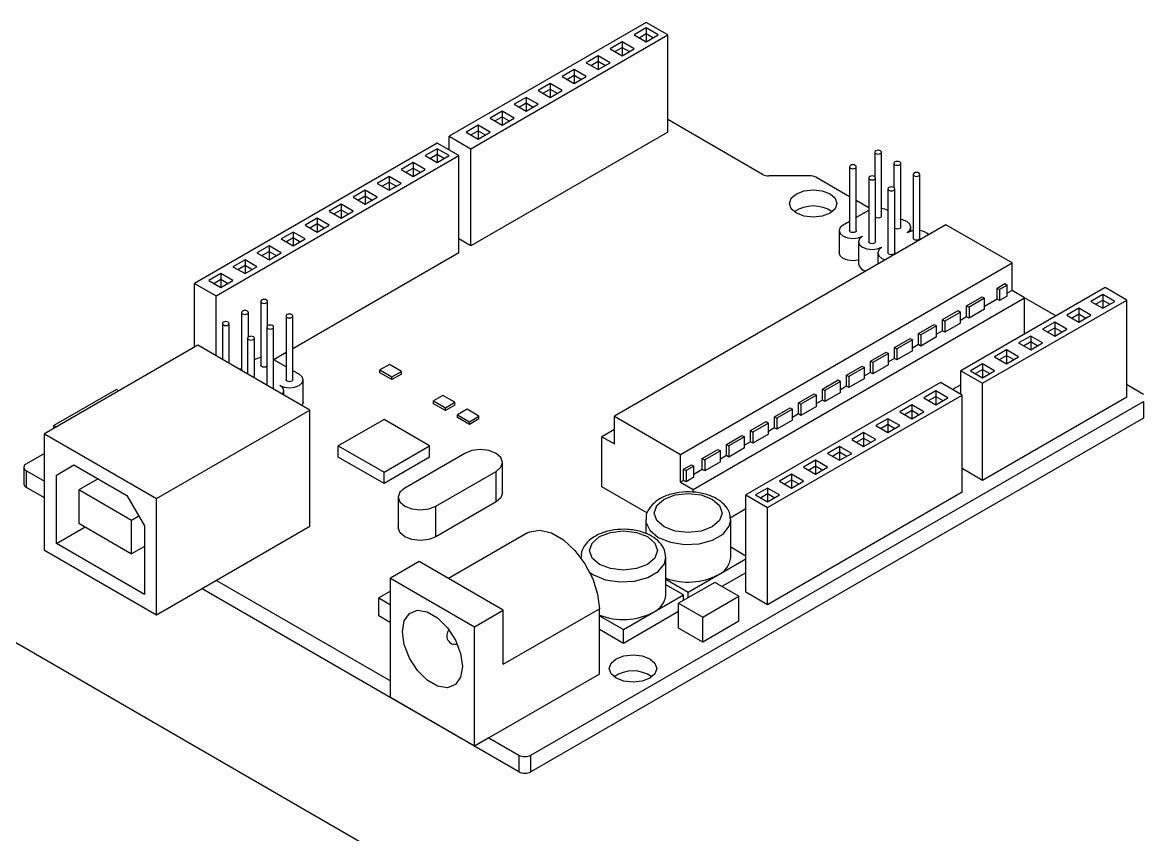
# Model space of a CAD drawing. Header units: millimetres. Extents: x 45 to 155, y 46 to 185.
# Drawn here: x 99.28 to 116.04, y 142.65 to 154.78 of the extents above; entities that cross this region are included whole.
import ezdxf

# ---------------------------------------------------------------- set-up
doc = ezdxf.new("R2010")
doc.units = ezdxf.units.MM

msp = doc.modelspace()

# ---------------------------------------------------------------- linework, layer by layer
at = {"color": 7, "linetype": 'Continuous', "lineweight": 25}
for p, q in [((108.604, 154.783), (105.659, 153.082)), ((108.928, 154.596), (108.604, 154.783)), ((105.982, 152.896), (108.928, 154.596)), ((108.604, 154.7), (108.425, 154.596)), ((108.425, 154.596), (108.604, 154.492)), ((108.497, 154.555), (108.604, 154.617)), ((108.784, 154.596), (108.604, 154.7)), ((108.604, 154.7), (108.604, 154.617)), ((108.604, 154.617), (108.712, 154.555)), ((108.604, 154.617), (108.604, 154.492)), ((108.604, 154.492), (108.784, 154.596)), ((108.928, 153.144), (108.928, 154.596)), ((108.245, 154.492), (108.066, 154.389)), ((108.066, 154.389), (108.245, 154.285)), ((108.137, 154.347), (108.245, 154.409)), ((108.425, 154.389), (108.245, 154.492)), ((108.245, 154.492), (108.245, 154.409)), ((108.245, 154.409), (108.353, 154.347)), ((108.245, 154.409), (108.245, 154.285)), ((108.245, 154.285), (108.425, 154.389)), ((107.886, 154.285), (107.706, 154.181)), ((108.066, 154.181), (107.886, 154.285)), ((107.886, 154.285), (107.886, 154.202)), ((107.527, 154.078), (107.347, 153.974)), ((107.706, 153.974), (107.527, 154.078)), ((107.527, 154.078), (107.527, 153.995)), ((107.706, 154.181), (107.886, 154.078)), ((107.778, 154.14), (107.886, 154.202)), ((107.886, 154.202), (107.994, 154.14)), ((107.886, 154.202), (107.886, 154.078)), ((107.886, 154.078), (108.066, 154.181)), ((107.347, 153.974), (107.527, 153.87)), ((107.419, 153.932), (107.527, 153.995)), ((107.527, 153.995), (107.635, 153.932)), ((107.527, 153.995), (107.527, 153.87)), ((107.527, 153.87), (107.706, 153.974)), ((107.168, 153.87), (106.988, 153.767)), ((106.988, 153.767), (107.168, 153.663)), ((107.06, 153.725), (107.168, 153.787)), ((107.347, 153.767), (107.168, 153.87)), ((107.168, 153.87), (107.168, 153.787)), ((107.168, 153.787), (107.275, 153.725)), ((107.168, 153.787), (107.168, 153.663)), ((107.168, 153.663), (107.347, 153.767)), ((106.808, 153.663), (106.629, 153.559)), ((106.629, 153.559), (106.808, 153.456)), ((106.701, 153.518), (106.808, 153.58)), ((106.988, 153.559), (106.808, 153.663)), ((106.808, 153.663), (106.808, 153.58)), ((106.808, 153.58), (106.916, 153.518)), ((106.808, 153.58), (106.808, 153.456)), ((106.808, 153.456), (106.988, 153.559)), ((106.449, 153.456), (106.27, 153.352)), ((106.341, 153.31), (106.449, 153.373)), ((106.629, 153.352), (106.449, 153.456)), ((106.449, 153.456), (106.449, 153.373)), ((106.449, 153.373), (106.557, 153.31)), ((106.449, 153.373), (106.449, 153.248)), ((106.09, 153.248), (105.91, 153.144)), ((106.27, 153.144), (106.09, 153.248)), ((106.09, 153.248), (106.09, 153.165)), ((106.27, 153.352), (106.449, 153.248)), ((106.449, 153.248), (106.629, 153.352)), ((110.345, 152.513), (108.928, 153.331)), ((105.659, 152.875), (105.659, 153.082)), ((105.659, 153.082), (105.982, 152.896)), ((105.91, 153.144), (106.09, 153.041)), ((105.982, 153.103), (106.09, 153.165)), ((108.928, 153.144), (105.982, 151.444)), ((106.09, 153.165), (106.198, 153.103)), ((106.09, 153.165), (106.09, 153.041)), ((106.09, 153.041), (106.27, 153.144)), ((105.479, 152.979), (101.851, 150.884)), ((105.479, 152.896), (105.3, 152.792)), ((105.803, 152.792), (105.479, 152.979)), ((105.659, 152.792), (105.479, 152.896)), ((105.479, 152.896), (105.479, 152.813)), ((105.982, 151.444), (105.982, 152.896)), ((102.175, 150.698), (105.803, 152.792)), ((105.3, 152.792), (105.479, 152.688)), ((105.371, 152.75), (105.479, 152.813)), ((105.479, 152.813), (105.587, 152.75)), ((105.479, 152.813), (105.479, 152.688)), ((105.479, 152.688), (105.659, 152.792)), ((105.803, 151.34), (105.803, 152.792)), ((112.02, 152.844), (112.02, 152.479)), ((112.122, 151.89), (112.122, 152.844)), ((105.12, 152.688), (104.94, 152.585)), ((104.94, 152.585), (105.12, 152.481)), ((105.012, 152.543), (105.12, 152.605)), ((105.3, 152.585), (105.12, 152.688)), ((105.12, 152.688), (105.12, 152.605)), ((105.12, 152.605), (105.228, 152.543)), ((105.12, 152.605), (105.12, 152.481)), ((105.12, 152.481), (105.3, 152.585)), ((111.643, 152.626), (111.643, 151.672)), ((111.744, 151.672), (111.744, 152.626)), ((112.307, 152.678), (112.307, 152.313)), ((112.409, 151.724), (112.409, 152.678)), ((104.761, 152.481), (104.581, 152.377)), ((104.581, 152.377), (104.761, 152.274)), ((104.653, 152.336), (104.761, 152.398)), ((104.94, 152.377), (104.761, 152.481)), ((104.761, 152.481), (104.761, 152.398)), ((104.761, 152.398), (104.869, 152.336)), ((104.761, 152.398), (104.761, 152.274)), ((104.761, 152.274), (104.94, 152.377)), ((111.048, 152.491), (110.435, 152.491)), ((111.643, 152.178), (111.138, 152.47)), ((111.93, 152.46), (111.93, 151.506)), ((112.032, 151.506), (112.032, 152.46)), ((112.595, 152.512), (112.595, 151.558)), ((112.696, 151.558), (112.696, 152.512)), ((104.402, 152.274), (104.222, 152.17)), ((104.581, 152.17), (104.402, 152.274)), ((104.402, 152.274), (104.402, 152.191)), ((112.218, 152.294), (112.218, 151.34)), ((112.319, 151.34), (112.319, 152.294)), ((104.042, 152.066), (103.863, 151.962)), ((104.222, 151.962), (104.042, 152.066)), ((104.042, 152.066), (104.042, 151.983)), ((104.222, 152.17), (104.402, 152.066)), ((104.294, 152.128), (104.402, 152.191)), ((104.402, 152.191), (104.509, 152.128)), ((104.402, 152.191), (104.402, 152.066)), ((104.402, 152.066), (104.581, 152.17)), ((111.93, 152.012), (111.744, 152.12)), ((103.863, 151.962), (104.042, 151.859)), ((103.935, 151.921), (104.042, 151.983)), ((104.042, 151.983), (104.15, 151.921)), ((104.042, 151.983), (104.042, 151.859)), ((104.042, 151.859), (104.222, 151.962)), ((111.927, 151.973), (111.744, 151.867)), ((111.93, 151.974), (111.927, 151.973)), ((103.683, 151.859), (103.504, 151.755)), ((103.504, 151.755), (103.683, 151.651)), ((103.575, 151.714), (103.683, 151.776)), ((103.863, 151.755), (103.683, 151.859)), ((103.683, 151.859), (103.683, 151.776)), ((103.683, 151.776), (103.791, 151.714)), ((103.683, 151.776), (103.683, 151.651)), ((103.683, 151.651), (103.863, 151.755)), ((113.086, 151.76), (108.128, 148.899)), ((111.643, 151.809), (111.55, 151.755)), ((112.214, 151.807), (112.218, 151.809)), ((112.218, 151.809), (112.214, 151.807)), ((112.561, 151.665), (112.561, 151.724)), ((114.073, 151.19), (113.086, 151.76)), ((103.324, 151.651), (103.144, 151.548)), ((103.144, 151.548), (103.324, 151.444)), ((103.216, 151.506), (103.324, 151.568)), ((103.504, 151.548), (103.324, 151.651)), ((103.324, 151.651), (103.324, 151.568)), ((103.324, 151.568), (103.432, 151.506)), ((103.324, 151.568), (103.324, 151.444)), ((103.324, 151.444), (103.504, 151.548)), ((105.982, 151.444), (105.803, 151.548)), ((111.49, 151.672), (111.49, 151.34)), ((102.965, 151.444), (102.785, 151.34)), ((102.857, 151.299), (102.965, 151.361)), ((103.144, 151.34), (102.965, 151.444)), ((102.965, 151.444), (102.965, 151.361)), ((102.965, 151.361), (103.073, 151.299)), ((102.965, 151.361), (102.965, 151.237)), ((111.778, 151.506), (111.778, 151.174)), ((102.606, 151.237), (102.426, 151.133)), ((102.785, 151.133), (102.606, 151.237)), ((102.606, 151.237), (102.606, 151.154)), ((102.785, 151.34), (102.965, 151.237)), ((102.965, 151.237), (103.144, 151.34)), ((105.803, 151.34), (103.321, 149.908)), ((112.065, 151.34), (112.065, 151.171)), ((102.246, 151.029), (102.067, 150.926)), ((102.426, 150.926), (102.246, 151.029)), ((102.246, 151.029), (102.246, 150.946)), ((102.426, 151.133), (102.606, 151.029)), ((102.498, 151.092), (102.606, 151.154)), ((102.606, 151.154), (102.713, 151.092)), ((102.606, 151.154), (102.606, 151.029)), ((102.606, 151.029), (102.785, 151.133)), ((109.116, 148.328), (114.073, 151.19)), ((114.073, 150.775), (114.073, 151.19)), ((101.851, 150.884), (102.175, 150.698)), ((101.851, 149.93), (101.851, 150.884)), ((102.067, 150.926), (102.246, 150.822)), ((102.139, 150.884), (102.246, 150.946)), ((102.246, 150.946), (102.354, 150.884)), ((102.246, 150.946), (102.246, 150.822)), ((102.246, 150.822), (102.426, 150.926)), ((113.851, 150.813), (113.967, 150.88)), ((114.003, 150.859), (113.887, 150.792)), ((113.967, 150.88), (114.003, 150.859)), ((114.003, 150.693), (114.003, 150.859)), ((102.175, 149.8), (102.175, 150.698)), ((115.465, 150.822), (113.31, 149.578)), ((113.851, 150.647), (113.851, 150.813)), ((113.851, 150.813), (113.887, 150.792)), ((113.887, 150.792), (113.887, 150.626)), ((114.003, 150.693), (113.887, 150.626)), ((114.073, 150.775), (114.003, 150.735)), ((114.262, 150.666), (114.073, 150.775)), ((115.429, 150.718), (115.25, 150.615)), ((115.609, 150.615), (115.429, 150.718)), ((115.429, 150.718), (115.429, 150.635)), ((115.789, 150.635), (115.465, 150.822)), ((102.842, 150.615), (102.842, 149.661)), ((102.944, 150.25), (102.944, 150.615)), ((109.305, 147.805), (114.262, 150.666)), ((113.394, 150.549), (113.628, 150.684)), ((113.394, 150.383), (113.394, 150.549)), ((113.394, 150.549), (113.43, 150.528)), ((113.664, 150.663), (113.43, 150.528)), ((113.43, 150.528), (113.43, 150.363)), ((113.628, 150.684), (113.664, 150.663)), ((113.633, 149.391), (115.789, 150.635)), ((113.664, 150.497), (113.664, 150.663)), ((113.851, 150.647), (113.664, 150.539)), ((113.887, 150.626), (113.851, 150.647)), ((114.729, 150.397), (114.262, 150.666)), ((114.262, 150.127), (114.262, 150.666)), ((115.25, 150.615), (115.429, 150.511)), ((115.322, 150.573), (115.429, 150.635)), ((115.429, 150.635), (115.537, 150.573)), ((115.429, 150.635), (115.429, 150.511)), ((115.429, 150.511), (115.609, 150.615)), ((115.789, 149.184), (115.789, 150.635)), ((102.555, 150.449), (102.555, 149.58)), ((102.656, 150.084), (102.656, 150.449)), ((103.219, 150.397), (103.219, 149.443)), ((103.321, 149.443), (103.321, 150.397)), ((113.035, 150.342), (113.269, 150.477)), ((113.305, 150.456), (113.071, 150.321)), ((113.269, 150.477), (113.305, 150.456)), ((113.305, 150.29), (113.305, 150.456)), ((113.394, 150.383), (113.305, 150.331)), ((113.43, 150.363), (113.394, 150.383)), ((113.664, 150.497), (113.43, 150.363)), ((115.07, 150.511), (114.891, 150.407)), ((114.891, 150.407), (115.07, 150.304)), ((114.962, 150.366), (115.07, 150.428)), ((115.25, 150.407), (115.07, 150.511)), ((115.07, 150.511), (115.07, 150.428)), ((115.07, 150.428), (115.178, 150.366)), ((115.07, 150.428), (115.07, 150.304)), ((115.07, 150.304), (115.25, 150.407)), ((102.267, 150.283), (102.267, 149.746)), ((102.369, 149.687), (102.369, 150.283)), ((102.932, 150.231), (102.932, 149.362)), ((103.034, 149.304), (103.034, 150.231)), ((112.676, 150.134), (112.91, 150.269)), ((112.945, 150.249), (112.712, 150.114)), ((112.91, 150.269), (112.945, 150.249)), ((112.945, 150.083), (112.945, 150.249)), ((113.035, 150.176), (113.035, 150.342)), ((113.035, 150.342), (113.071, 150.321)), ((113.071, 150.321), (113.071, 150.155)), ((113.305, 150.29), (113.071, 150.155)), ((114.711, 150.304), (114.531, 150.2)), ((114.531, 150.2), (114.711, 150.096)), ((114.603, 150.158), (114.711, 150.221)), ((114.891, 150.2), (114.711, 150.304)), ((114.711, 150.304), (114.711, 150.221)), ((114.711, 150.221), (114.819, 150.158)), ((114.711, 150.221), (114.711, 150.096)), ((114.711, 150.096), (114.891, 150.2)), ((102.645, 150.065), (102.645, 149.528)), ((102.746, 149.47), (102.746, 150.065)), ((112.317, 149.927), (112.55, 150.062)), ((112.586, 150.041), (112.353, 149.906)), ((112.55, 150.062), (112.586, 150.041)), ((112.586, 149.875), (112.586, 150.041)), ((112.676, 149.969), (112.676, 150.134)), ((112.676, 150.134), (112.712, 150.114)), ((112.712, 150.114), (112.712, 149.948)), ((112.945, 150.083), (112.712, 149.948)), ((113.035, 150.176), (112.945, 150.124)), ((113.071, 150.155), (113.035, 150.176)), ((114.352, 150.096), (114.172, 149.993)), ((114.531, 149.993), (114.352, 150.096)), ((114.352, 150.096), (114.352, 150.013)), ((101.9, 149.958), (99.606, 148.634)), ((103.575, 148.991), (101.9, 149.958)), ((111.958, 149.72), (112.191, 149.855)), ((112.191, 149.855), (112.227, 149.834)), ((112.317, 149.761), (112.317, 149.927)), ((112.317, 149.927), (112.353, 149.906)), ((112.353, 149.906), (112.353, 149.74)), ((112.586, 149.875), (112.353, 149.74)), ((112.676, 149.969), (112.586, 149.917)), ((112.712, 149.948), (112.676, 149.969)), ((113.993, 149.889), (113.813, 149.785)), ((114.172, 149.785), (113.993, 149.889)), ((113.993, 149.889), (113.993, 149.806)), ((114.172, 149.993), (114.352, 149.889)), ((114.244, 149.951), (114.352, 150.013)), ((114.352, 150.013), (114.459, 149.951)), ((114.352, 150.013), (114.352, 149.889)), ((114.352, 149.889), (114.531, 149.993)), ((103.037, 149.743), (103.034, 149.745)), ((103.219, 149.849), (103.037, 149.743)), ((103.219, 149.638), (103.037, 149.743)), ((111.958, 149.554), (111.958, 149.72)), ((111.958, 149.72), (111.994, 149.699)), ((112.227, 149.834), (111.994, 149.699)), ((111.994, 149.699), (111.994, 149.533)), ((112.227, 149.668), (112.227, 149.834)), ((112.317, 149.761), (112.227, 149.709)), ((112.353, 149.74), (112.317, 149.761)), ((113.813, 149.785), (113.993, 149.681)), ((113.885, 149.744), (113.993, 149.806)), ((113.993, 149.806), (114.1, 149.744)), ((113.993, 149.806), (113.993, 149.681)), ((113.993, 149.681), (114.172, 149.785)), ((102.749, 149.578), (102.746, 149.579)), ((102.746, 149.579), (102.749, 149.578)), ((103.414, 149.526), (103.321, 149.579)), ((104.764, 149.673), (104.621, 149.59)), ((104.621, 149.59), (104.8, 149.486)), ((104.621, 149.548), (104.621, 149.59)), ((104.8, 149.445), (104.621, 149.548)), ((104.944, 149.569), (104.764, 149.673)), ((104.8, 149.486), (104.944, 149.569)), ((104.944, 149.528), (104.8, 149.445)), ((104.944, 149.528), (104.944, 149.569)), ((111.598, 149.512), (111.832, 149.647)), ((111.868, 149.626), (111.634, 149.492)), ((111.832, 149.647), (111.868, 149.626)), ((111.868, 149.46), (111.868, 149.626)), ((111.958, 149.554), (111.868, 149.502)), ((111.994, 149.533), (111.958, 149.554)), ((112.227, 149.668), (111.994, 149.533)), ((113.31, 149.225), (113.31, 149.578)), ((113.31, 149.578), (113.633, 149.391)), ((113.633, 149.681), (113.454, 149.578)), ((113.454, 149.578), (113.633, 149.474)), ((113.526, 149.536), (113.633, 149.598)), ((113.813, 149.578), (113.633, 149.681)), ((113.633, 149.681), (113.633, 149.598)), ((113.633, 149.598), (113.741, 149.536)), ((113.633, 149.598), (113.633, 149.474)), ((113.633, 149.474), (113.813, 149.578)), ((103.473, 149.111), (103.473, 149.443)), ((104.8, 149.445), (104.8, 149.486)), ((113.005, 149.402), (110.095, 147.722)), ((111.239, 149.305), (111.473, 149.44)), ((111.509, 149.419), (111.275, 149.284)), ((111.473, 149.44), (111.509, 149.419)), ((111.509, 149.253), (111.509, 149.419)), ((111.598, 149.346), (111.598, 149.512)), ((111.598, 149.512), (111.634, 149.492)), ((111.634, 149.492), (111.634, 149.326)), ((111.868, 149.46), (111.634, 149.326)), ((113.328, 149.215), (113.005, 149.402)), ((113.31, 149.37), (113.185, 149.298)), ((113.633, 147.939), (113.633, 149.391)), ((116.04, 149.225), (115.808, 149.359)), ((100.684, 149.298), (99.75, 148.758)), ((100.72, 149.277), (100.684, 149.298)), ((103.186, 149.216), (103.186, 149.277)), ((105.565, 149.21), (105.422, 149.128)), ((105.745, 149.107), (105.565, 149.21)), ((110.418, 147.535), (113.328, 149.215)), ((110.88, 149.098), (111.113, 149.232)), ((111.149, 149.212), (110.916, 149.077)), ((111.113, 149.232), (111.149, 149.212)), ((111.149, 149.046), (111.149, 149.212)), ((111.239, 149.139), (111.239, 149.305)), ((111.239, 149.305), (111.275, 149.284)), ((111.275, 149.284), (111.275, 149.118)), ((111.509, 149.253), (111.275, 149.118)), ((111.598, 149.346), (111.509, 149.295)), ((111.634, 149.326), (111.598, 149.346)), ((112.933, 149.277), (112.753, 149.173)), ((112.825, 149.132), (112.933, 149.194)), ((113.112, 149.173), (112.933, 149.277)), ((112.933, 149.277), (112.933, 149.194)), ((112.933, 149.194), (113.041, 149.132)), ((112.933, 149.194), (112.933, 149.07)), ((113.328, 147.763), (113.328, 149.215)), ((115.789, 149.184), (113.633, 147.939)), ((105.422, 149.086), (105.422, 149.128)), ((105.422, 149.128), (105.601, 149.024)), ((105.601, 148.982), (105.422, 149.086)), ((105.601, 149.024), (105.745, 149.107)), ((105.745, 149.065), (105.601, 148.982)), ((105.601, 148.982), (105.601, 149.024)), ((105.745, 149.065), (105.745, 149.107)), ((106.88, 143.833), (116.04, 149.121)), ((110.521, 148.89), (110.754, 149.025)), ((110.754, 149.025), (110.79, 149.004)), ((110.88, 148.932), (110.88, 149.098)), ((110.88, 149.098), (110.916, 149.077)), ((110.916, 149.077), (110.916, 148.911)), ((111.149, 149.046), (110.916, 148.911)), ((111.239, 149.139), (111.149, 149.087)), ((111.275, 149.118), (111.239, 149.139)), ((112.574, 149.07), (112.394, 148.966)), ((112.753, 148.966), (112.574, 149.07)), ((112.574, 149.07), (112.574, 148.987)), ((112.753, 149.173), (112.933, 149.07)), ((112.933, 149.07), (113.112, 149.173)), ((116.04, 149.121), (116.04, 148.872)), ((101.282, 147.667), (103.575, 148.991)), ((103.575, 147.249), (103.575, 148.991)), ((104.684, 148.849), (104.001, 148.455)), ((105.366, 148.455), (104.684, 148.849)), ((105.925, 149.003), (105.781, 148.92)), ((105.781, 148.879), (105.781, 148.92)), ((105.781, 148.92), (105.961, 148.816)), ((105.961, 148.775), (105.781, 148.879)), ((106.104, 148.899), (105.925, 149.003)), ((105.961, 148.816), (106.104, 148.899)), ((106.104, 148.858), (105.961, 148.775)), ((106.104, 148.858), (106.104, 148.899)), ((116.04, 148.872), (106.88, 143.585)), ((108.128, 148.484), (108.128, 148.899)), ((108.128, 148.899), (109.116, 148.328)), ((110.521, 148.724), (110.521, 148.89)), ((110.521, 148.89), (110.557, 148.87)), ((110.79, 149.004), (110.557, 148.87)), ((110.557, 148.87), (110.557, 148.704)), ((110.79, 148.838), (110.79, 149.004)), ((110.88, 148.932), (110.79, 148.88)), ((110.916, 148.911), (110.88, 148.932)), ((112.214, 148.862), (112.035, 148.759)), ((112.394, 148.759), (112.214, 148.862)), ((112.214, 148.862), (112.214, 148.779)), ((112.394, 148.966), (112.574, 148.862)), ((112.466, 148.925), (112.574, 148.987)), ((112.574, 148.987), (112.681, 148.925)), ((112.574, 148.987), (112.574, 148.862)), ((112.574, 148.862), (112.753, 148.966)), ((99.75, 148.717), (99.75, 148.758)), ((99.75, 148.758), (99.786, 148.738)), ((105.961, 148.775), (105.961, 148.816)), ((108.128, 148.702), (107.94, 148.593)), ((110.162, 148.683), (110.395, 148.818)), ((110.162, 148.517), (110.162, 148.683)), ((110.162, 148.683), (110.197, 148.662)), ((110.431, 148.797), (110.197, 148.662)), ((110.395, 148.818), (110.431, 148.797)), ((110.431, 148.631), (110.431, 148.797)), ((110.521, 148.724), (110.431, 148.672)), ((110.557, 148.704), (110.521, 148.724)), ((110.79, 148.838), (110.557, 148.704)), ((112.035, 148.759), (112.214, 148.655)), ((112.107, 148.717), (112.214, 148.779)), ((112.214, 148.779), (112.322, 148.717)), ((112.214, 148.779), (112.214, 148.655)), ((112.214, 148.655), (112.394, 148.759)), ((99.606, 148.634), (101.282, 147.667)), ((99.606, 146.892), (99.606, 148.634)), ((107.94, 147.846), (107.94, 148.593)), ((107.94, 148.593), (108.128, 148.484)), ((109.802, 148.476), (110.036, 148.61)), ((110.072, 148.59), (109.838, 148.455)), ((110.036, 148.61), (110.072, 148.59)), ((110.072, 148.424), (110.072, 148.59)), ((110.162, 148.517), (110.072, 148.465)), ((110.197, 148.496), (110.162, 148.517)), ((110.197, 148.662), (110.197, 148.496)), ((110.431, 148.631), (110.197, 148.496)), ((111.855, 148.655), (111.676, 148.551)), ((111.676, 148.551), (111.855, 148.448)), ((111.747, 148.51), (111.855, 148.572)), ((112.035, 148.551), (111.855, 148.655)), ((111.855, 148.655), (111.855, 148.572)), ((111.855, 148.572), (111.963, 148.51)), ((111.855, 148.572), (111.855, 148.448)), ((111.855, 148.448), (112.035, 148.551)), ((104.001, 148.455), (104.684, 148.061)), ((104.001, 148.289), (104.001, 148.455)), ((104.684, 148.061), (105.366, 148.455)), ((105.892, 148.344), (104.994, 147.825)), ((105.366, 148.289), (105.366, 148.455)), ((109.443, 148.268), (109.677, 148.403)), ((109.713, 148.382), (109.479, 148.247)), ((109.677, 148.403), (109.713, 148.382)), ((109.713, 148.216), (109.713, 148.382)), ((109.802, 148.31), (109.802, 148.476)), ((109.802, 148.476), (109.838, 148.455)), ((109.838, 148.455), (109.838, 148.289)), ((110.072, 148.424), (109.838, 148.289)), ((111.496, 148.448), (111.316, 148.344)), ((111.316, 148.344), (111.496, 148.24)), ((111.388, 148.302), (111.496, 148.365)), ((111.676, 148.344), (111.496, 148.448)), ((111.496, 148.448), (111.496, 148.365)), ((111.496, 148.365), (111.604, 148.302)), ((111.496, 148.365), (111.496, 148.24)), ((111.496, 148.24), (111.676, 148.344)), ((99.606, 148.344), (99.337, 148.188)), ((104.684, 147.895), (104.001, 148.289)), ((105.366, 148.289), (104.684, 147.895)), ((106.456, 147.753), (106.456, 148.209)), ((109.116, 147.914), (109.116, 148.328)), ((109.443, 148.102), (109.443, 148.268)), ((109.443, 148.268), (109.479, 148.247)), ((109.479, 148.247), (109.479, 148.081)), ((109.713, 148.216), (109.479, 148.081)), ((109.802, 148.31), (109.713, 148.258)), ((109.838, 148.289), (109.802, 148.31)), ((111.137, 148.24), (110.957, 148.137)), ((111.316, 148.137), (111.137, 148.24)), ((111.137, 148.24), (111.137, 148.157)), ((99.3, 148.136), (99.3, 147.887)), ((99.337, 148.084), (99.606, 147.929)), ((99.337, 147.836), (99.337, 148.084)), ((99.786, 148.019), (100.049, 148.171)), ((99.786, 148.019), (100.049, 148.171)), ((99.786, 146.996), (99.786, 148.019)), ((100.049, 148.171), (100.839, 147.715)), ((104.684, 147.895), (104.684, 148.061)), ((105.461, 147.556), (106.359, 148.074)), ((106.359, 147.618), (106.359, 148.074)), ((109.163, 148.106), (109.28, 148.174)), ((109.163, 147.94), (109.163, 148.106)), ((109.163, 148.106), (109.199, 148.086)), ((109.316, 148.153), (109.199, 148.086)), ((109.199, 148.086), (109.199, 147.92)), ((109.28, 148.174), (109.316, 148.153)), ((109.316, 147.987), (109.316, 148.153)), ((109.443, 148.102), (109.316, 148.029)), ((109.479, 148.081), (109.443, 148.102)), ((110.778, 148.033), (110.598, 147.929)), ((110.957, 147.929), (110.778, 148.033)), ((110.778, 148.033), (110.778, 147.95)), ((110.957, 148.137), (111.137, 148.033)), ((111.029, 148.095), (111.137, 148.157)), ((111.137, 148.157), (111.245, 148.095)), ((111.137, 148.157), (111.137, 148.033)), ((111.137, 148.033), (111.316, 148.137)), ((113.633, 147.939), (113.328, 148.116)), ((100.408, 147.964), (100.121, 147.798)), ((108.624, 147.451), (107.94, 147.846)), ((109.163, 147.94), (109.116, 147.914)), ((109.116, 147.914), (109.305, 147.805)), ((109.199, 147.92), (109.163, 147.94)), ((109.316, 147.987), (109.199, 147.92)), ((110.598, 147.929), (110.778, 147.826)), ((110.67, 147.888), (110.778, 147.95)), ((110.778, 147.95), (110.885, 147.888)), ((110.778, 147.95), (110.778, 147.826)), ((110.778, 147.826), (110.957, 147.929)), ((99.606, 147.68), (99.337, 147.836)), ((100.911, 147.342), (100.121, 147.798)), ((100.121, 147.798), (100.121, 147.3)), ((100.839, 147.715), (101.102, 147.259)), ((104.898, 147.691), (104.898, 147.234)), ((109.305, 147.765), (109.305, 147.805)), ((110.095, 146.27), (110.095, 147.722)), ((110.095, 147.722), (110.418, 147.535)), ((110.418, 147.826), (110.239, 147.722)), ((110.239, 147.722), (110.418, 147.618)), ((110.311, 147.68), (110.418, 147.743)), ((110.598, 147.722), (110.418, 147.826)), ((110.418, 147.826), (110.418, 147.743)), ((113.328, 147.763), (110.418, 146.083)), ((110.418, 147.743), (110.526, 147.68)), ((110.418, 147.743), (110.418, 147.618)), ((110.418, 147.618), (110.598, 147.722)), ((101.282, 145.925), (101.282, 147.667)), ((106.359, 147.618), (105.461, 147.099)), ((105.461, 147.099), (105.461, 147.556)), ((110.095, 147.514), (109.859, 147.378)), ((110.418, 146.083), (110.418, 147.535)), ((101.019, 147.404), (100.911, 147.342)), ((100.911, 146.844), (100.911, 147.342)), ((108.598, 147.348), (108.598, 147.142)), ((109.868, 146.788), (109.868, 147.348)), ((99.786, 146.996), (100.217, 147.245)), ((100.121, 147.3), (100.911, 146.844)), ((101.102, 147.259), (101.102, 146.236)), ((103.575, 147.249), (102.18, 146.443)), ((106.831, 147.154), (105.65, 146.472)), ((101.282, 145.925), (99.606, 146.892)), ((101.102, 146.236), (99.786, 146.996)), ((101.102, 146.954), (100.911, 146.844)), ((110.095, 146.809), (109.868, 146.94)), ((105.21, 146.727), (104.779, 146.478)), ((106.467, 146.001), (105.21, 146.727)), ((107.628, 146.791), (107.628, 146.781)), ((107.628, 146.789), (107.628, 146.781)), ((108.898, 146.229), (108.898, 146.789)), ((109.682, 146.529), (110.095, 146.768)), ((109.233, 146.27), (109.682, 146.529)), ((110.095, 146.56), (109.736, 146.353)), ((102.18, 146.443), (101.282, 145.925)), ((102.18, 146.443), (104.779, 144.943)), ((104.779, 146.478), (106.036, 145.752)), ((104.779, 144.694), (104.779, 146.478)), ((108.898, 146.463), (109.233, 146.27)), ((109.161, 146.229), (108.898, 146.38)), ((109.628, 146.415), (109.089, 146.104)), ((109.987, 146.208), (109.628, 146.415)), ((106.701, 143.585), (101.964, 146.319)), ((104.779, 146.285), (104.605, 146.184)), ((104.605, 145.914), (104.605, 146.184)), ((104.605, 146.184), (104.779, 146.083)), ((108.712, 145.969), (109.161, 146.229)), ((109.161, 146.146), (109.161, 146.229)), ((109.233, 146.187), (109.233, 146.27)), ((109.449, 145.897), (109.987, 146.208)), ((109.987, 145.835), (109.987, 146.208)), ((110.418, 146.083), (110.095, 146.27)), ((106.036, 145.752), (106.467, 146.001)), ((106.467, 145.192), (107.904, 146.021)), ((106.467, 145.192), (106.467, 146.001)), ((107.904, 145.047), (107.904, 146.021)), ((109.089, 145.731), (109.089, 146.104)), ((109.089, 146.104), (109.449, 145.897)), ((105.086, 142.101), (98.536, 145.883)), ((104.779, 145.814), (104.605, 145.914)), ((107.904, 145.918), (108.263, 145.71)), ((109.089, 145.98), (108.263, 145.503)), ((108.263, 145.71), (108.712, 145.969)), ((109.449, 145.523), (109.449, 145.897)), ((109.987, 145.835), (109.449, 145.523)), ((106.036, 143.968), (106.036, 145.752)), ((108.263, 145.503), (107.904, 145.71)), ((108.263, 145.503), (108.263, 145.71)), ((109.449, 145.523), (109.089, 145.731)), ((107.904, 145.047), (106.252, 144.093)), ((106.036, 143.968), (104.779, 144.694)), ((106.252, 144.093), (106.036, 143.968)), ((106.252, 144.093), (106.701, 143.833)), ((106.701, 143.833), (106.701, 143.585)), ((106.88, 143.585), (106.88, 143.833))]:
    msp.add_line(p, q, dxfattribs=at)
at = {"color": 7, "linetype": 'Continuous', "lineweight": 25, "flags": 128}
for points in [[(112.107, 152.865), (112.09, 152.871), (112.071, 152.873), (112.051, 152.871), (112.035, 152.865), (112.024, 152.855), (112.02, 152.844), (112.024, 152.833), (112.035, 152.823), (112.051, 152.817), (112.071, 152.814), (112.09, 152.817), (112.107, 152.823), (112.118, 152.833), (112.122, 152.844), (112.118, 152.855), (112.107, 152.865)], [(112.394, 152.699), (112.378, 152.705), (112.358, 152.707), (112.339, 152.705), (112.322, 152.699), (112.311, 152.689), (112.307, 152.678), (112.311, 152.667), (112.322, 152.657), (112.339, 152.651), (112.358, 152.649), (112.378, 152.651), (112.394, 152.657), (112.405, 152.667), (112.409, 152.678), (112.405, 152.689), (112.394, 152.699)], [(111.73, 152.647), (111.713, 152.653), (111.694, 152.655), (111.674, 152.653), (111.658, 152.647), (111.647, 152.637), (111.643, 152.626), (111.647, 152.615), (111.658, 152.605), (111.674, 152.599), (111.694, 152.597), (111.713, 152.599), (111.73, 152.605), (111.741, 152.615), (111.744, 152.626), (111.741, 152.637), (111.73, 152.647)], [(112.681, 152.533), (112.665, 152.539), (112.645, 152.541), (112.626, 152.539), (112.61, 152.533), (112.599, 152.523), (112.595, 152.512), (112.599, 152.501), (112.61, 152.491), (112.626, 152.485), (112.645, 152.483), (112.665, 152.485), (112.681, 152.491), (112.692, 152.501), (112.696, 152.512), (112.692, 152.523), (112.681, 152.533)], [(112.017, 152.481), (112, 152.487), (111.981, 152.489), (111.962, 152.487), (111.945, 152.481), (111.934, 152.471), (111.93, 152.46), (111.934, 152.449), (111.945, 152.439), (111.962, 152.433), (111.981, 152.431), (112, 152.433), (112.017, 152.439), (112.028, 152.449), (112.032, 152.46), (112.028, 152.471), (112.017, 152.481)], [(111.352, 152.221), (111.429, 152.155), (111.456, 152.076), (111.429, 151.998), (111.352, 151.931), (111.237, 151.887), (111.101, 151.871), (110.965, 151.887), (110.849, 151.931), (110.772, 151.998), (110.745, 152.076), (110.772, 152.155), (110.849, 152.221), (110.965, 152.266), (111.101, 152.282), (111.237, 152.266), (111.352, 152.221)], [(112.304, 152.315), (112.288, 152.321), (112.268, 152.324), (112.249, 152.321), (112.232, 152.315), (112.221, 152.305), (112.218, 152.294), (112.221, 152.283), (112.232, 152.274), (112.249, 152.267), (112.268, 152.265), (112.288, 152.267), (112.304, 152.274), (112.315, 152.283), (112.319, 152.294), (112.315, 152.305), (112.304, 152.315)], [(112.122, 151.89), (112.118, 151.879), (112.107, 151.869), (112.09, 151.863), (112.071, 151.86), (112.051, 151.863), (112.035, 151.869), (112.032, 151.871)], [(111.55, 151.755), (111.506, 151.717), (111.49, 151.672), (111.506, 151.627), (111.55, 151.589), (111.616, 151.564), (111.694, 151.555), (111.771, 151.564), (111.837, 151.589)], [(112.409, 151.724), (112.405, 151.713), (112.394, 151.703), (112.378, 151.697), (112.358, 151.695), (112.339, 151.697), (112.322, 151.703), (112.319, 151.705)], [(112.502, 151.641), (112.546, 151.679), (112.561, 151.724), (112.546, 151.769), (112.502, 151.807), (112.436, 151.832), (112.409, 151.837)], [(111.744, 151.672), (111.741, 151.661), (111.73, 151.651), (111.713, 151.645), (111.694, 151.643), (111.674, 151.645), (111.658, 151.651), (111.647, 151.661), (111.643, 151.672)], [(111.837, 151.589), (111.793, 151.551), (111.778, 151.506), (111.793, 151.461), (111.837, 151.423), (111.903, 151.398), (111.981, 151.389), (112.059, 151.398), (112.125, 151.423)], [(112.595, 151.672), (112.568, 151.666), (112.502, 151.641)], [(112.696, 151.558), (112.692, 151.547), (112.681, 151.537), (112.665, 151.531), (112.645, 151.529), (112.626, 151.531), (112.61, 151.537), (112.599, 151.547), (112.595, 151.558)], [(112.032, 151.506), (112.028, 151.495), (112.017, 151.485), (112, 151.479), (111.981, 151.477), (111.962, 151.479), (111.945, 151.485), (111.934, 151.495), (111.93, 151.506)], [(112.125, 151.423), (112.081, 151.385), (112.065, 151.34), (112.081, 151.295), (112.125, 151.257), (112.177, 151.236)], [(111.778, 151.233), (111.771, 151.232), (111.694, 151.223), (111.616, 151.232), (111.55, 151.257), (111.506, 151.295), (111.49, 151.34)], [(112.319, 151.34), (112.315, 151.329), (112.304, 151.319), (112.288, 151.313), (112.268, 151.311), (112.249, 151.313), (112.232, 151.319), (112.221, 151.329), (112.218, 151.34)], [(102.929, 150.635), (102.912, 150.642), (102.893, 150.644), (102.873, 150.642), (102.857, 150.635), (102.846, 150.626), (102.842, 150.615), (102.846, 150.603), (102.857, 150.594), (102.873, 150.587), (102.893, 150.585), (102.912, 150.587), (102.929, 150.594), (102.94, 150.603), (102.944, 150.615), (102.94, 150.626), (102.929, 150.635)], [(102.641, 150.469), (102.625, 150.476), (102.606, 150.478), (102.586, 150.476), (102.57, 150.469), (102.559, 150.46), (102.555, 150.449), (102.559, 150.437), (102.57, 150.428), (102.586, 150.422), (102.606, 150.419), (102.625, 150.422), (102.641, 150.428), (102.652, 150.437), (102.656, 150.449), (102.652, 150.46), (102.641, 150.469)], [(103.306, 150.418), (103.29, 150.424), (103.27, 150.426), (103.251, 150.424), (103.234, 150.418), (103.223, 150.408), (103.219, 150.397), (103.223, 150.386), (103.234, 150.376), (103.251, 150.37), (103.27, 150.368), (103.29, 150.37), (103.306, 150.376), (103.317, 150.386), (103.321, 150.397), (103.317, 150.408), (103.306, 150.418)], [(102.354, 150.304), (102.338, 150.31), (102.318, 150.312), (102.299, 150.31), (102.282, 150.304), (102.271, 150.294), (102.267, 150.283), (102.271, 150.272), (102.282, 150.262), (102.299, 150.256), (102.318, 150.253), (102.338, 150.256), (102.354, 150.262), (102.365, 150.272), (102.369, 150.283), (102.365, 150.294), (102.354, 150.304)], [(103.019, 150.252), (103.002, 150.258), (102.983, 150.26), (102.963, 150.258), (102.947, 150.252), (102.936, 150.242), (102.932, 150.231), (102.936, 150.22), (102.947, 150.21), (102.963, 150.204), (102.983, 150.202), (103.002, 150.204), (103.019, 150.21), (103.03, 150.22), (103.034, 150.231), (103.03, 150.242), (103.019, 150.252)], [(102.731, 150.086), (102.715, 150.092), (102.695, 150.094), (102.676, 150.092), (102.659, 150.086), (102.648, 150.076), (102.645, 150.065), (102.648, 150.054), (102.659, 150.044), (102.676, 150.038), (102.695, 150.036), (102.715, 150.038), (102.731, 150.044), (102.742, 150.054), (102.746, 150.065), (102.742, 150.076), (102.731, 150.086)], [(102.555, 149.608), (102.528, 149.603), (102.519, 149.601)], [(102.932, 149.642), (102.929, 149.64), (102.912, 149.633), (102.893, 149.631), (102.873, 149.633), (102.857, 149.64), (102.846, 149.649), (102.842, 149.661)], [(103.126, 149.36), (103.192, 149.334), (103.27, 149.325), (103.348, 149.334), (103.414, 149.36), (103.458, 149.398), (103.473, 149.443), (103.458, 149.488), (103.414, 149.526)], [(103.167, 149.227), (103.17, 149.232), (103.186, 149.277), (103.17, 149.322), (103.126, 149.36)], [(103.321, 149.443), (103.317, 149.432), (103.306, 149.422), (103.29, 149.416), (103.27, 149.413), (103.251, 149.416), (103.234, 149.422), (103.223, 149.432), (103.219, 149.443), (103.219, 149.443)], [(103.473, 149.111), (103.458, 149.066), (103.454, 149.061)], [(106.359, 148.074), (106.431, 148.136), (106.456, 148.209), (106.431, 148.282), (106.359, 148.344), (106.252, 148.385), (106.126, 148.4), (105.999, 148.385), (105.892, 148.344)], [(104.994, 147.825), (104.923, 147.764), (104.898, 147.691), (104.923, 147.618), (104.994, 147.556), (105.101, 147.514), (105.228, 147.5), (105.354, 147.514), (105.461, 147.556)], [(106.456, 147.753), (106.431, 147.68), (106.359, 147.618)], [(109.592, 147.66), (109.702, 147.564), (109.741, 147.452), (109.702, 147.34), (109.592, 147.245), (109.427, 147.181), (109.233, 147.159), (109.039, 147.181), (108.874, 147.245), (108.764, 147.34), (108.725, 147.452), (108.764, 147.564), (108.874, 147.66), (109.039, 147.723), (109.233, 147.745), (109.427, 147.723), (109.592, 147.66)], [(108.598, 147.351), (108.6, 147.317), (108.657, 147.194), (108.784, 147.089), (108.965, 147.016), (109.178, 146.983), (109.397, 146.994), (109.597, 147.048), (109.753, 147.138), (109.846, 147.254), (109.868, 147.354)], [(105.461, 147.099), (105.354, 147.058), (105.228, 147.044), (105.101, 147.058), (104.994, 147.099), (104.923, 147.161), (104.898, 147.234)], [(106.831, 147.154), (106.864, 147.17), (107.014, 147.195), (107.186, 147.154), (107.365, 147.051), (107.536, 146.894), (107.687, 146.695), (107.804, 146.471), (107.878, 146.241), (107.904, 146.021)], [(108.622, 147.1), (108.732, 147.004), (108.771, 146.892), (108.732, 146.78), (108.622, 146.685), (108.458, 146.621), (108.263, 146.599), (108.069, 146.621), (107.904, 146.685), (107.794, 146.78), (107.755, 146.892), (107.794, 147.004), (107.904, 147.1), (108.069, 147.163), (108.263, 147.186), (108.458, 147.163), (108.622, 147.1)], [(107.761, 146.564), (107.814, 146.529), (107.995, 146.456), (108.208, 146.423), (108.427, 146.434), (108.627, 146.488), (108.783, 146.578), (108.876, 146.694), (108.898, 146.794)], [(105.856, 145.161), (105.829, 144.999), (105.751, 144.888), (105.632, 144.841), (105.485, 144.864), (105.329, 144.954), (105.183, 145.101), (105.063, 145.285), (104.985, 145.486), (104.958, 145.679), (104.985, 145.841), (105.063, 145.952), (105.183, 145.999), (105.329, 145.976), (105.485, 145.886), (105.632, 145.739), (105.751, 145.555), (105.829, 145.354), (105.856, 145.161)], [(108.658, 145.275), (108.735, 145.208), (108.762, 145.129), (108.735, 145.051), (108.658, 144.984), (108.543, 144.94), (108.407, 144.924), (108.271, 144.94), (108.155, 144.984), (108.078, 145.051), (108.051, 145.129), (108.078, 145.208), (108.155, 145.275), (108.271, 145.319), (108.407, 145.335), (108.543, 145.319), (108.658, 145.275)]]:
    msp.add_lwpolyline(points, dxfattribs=at)
at = {"color": 7, "linetype": 'Continuous', "lineweight": 25}
for centre, radius, start, end in [((110.431, 152.674), 0.183, 241.9598, 271.1441), ((111.052, 152.308), 0.183, 61.9598, 91.1441), ((111.101, 151.538), 0.502, 55.6731, 124.3269), ((112.089, 151.749), 0.256, 59.9233, 82.7108), ((112.672, 151.448), 0.225, 46.4441, 83.7289), ((111.908, 151.201), 0.133, 191.7761, 261.8006), ((102.875, 149.52), 0.256, 97.2892, 120.0767), ((115.856, 149.444), 0.0971, 226.3782, 240.5456), ((99.356, 148.136), 0.0555, 110.7834, 249.2166), ((99.363, 147.894), 0.0639, 185.6948, 245.6253), ((109.55, 146.82), 0.319, 294.3747, 354.3052), ((109.229, 147.417), 0.997, 250.6092, 297.018), ((108.58, 146.26), 0.319, 294.3747, 354.3052), ((108.26, 146.855), 0.994, 249.0295, 297.0724), ((105.749, 145.617), 0.127, 135.6459, 284.3487), ((108.407, 144.591), 0.502, 55.6731, 124.3269), ((106.79, 144.007), 0.195, 242.6097, 297.3903), ((106.79, 143.758), 0.195, 242.6097, 297.3903)]:
    msp.add_arc(centre, radius, start, end, dxfattribs=at)
for points in [[(109.862, 147.356), (109.86, 147.391), (109.855, 147.471), (109.777, 147.58), (109.657, 147.674), (109.492, 147.741), (109.297, 147.773), (109.094, 147.766), (108.902, 147.718), (108.747, 147.635), (108.645, 147.524), (108.595, 147.423), (108.603, 147.365), (108.605, 147.351)], [(108.892, 146.796), (108.89, 146.831), (108.885, 146.911), (108.808, 147.02), (108.687, 147.114), (108.522, 147.181), (108.328, 147.214), (108.124, 147.206), (107.933, 147.158), (107.777, 147.075), (107.676, 146.965), (107.625, 146.863), (107.633, 146.805), (107.635, 146.791)]]:
    msp.add_open_spline(points, degree=3, knots=[0, 0, 0, 0, 0.071136, 0.161619, 0.256468, 0.359331, 0.464794, 0.570252, 0.676669, 0.78539, 0.881598, 0.971056, 1, 1, 1, 1], dxfattribs=at)

doc.saveas('drawing.dxf')
